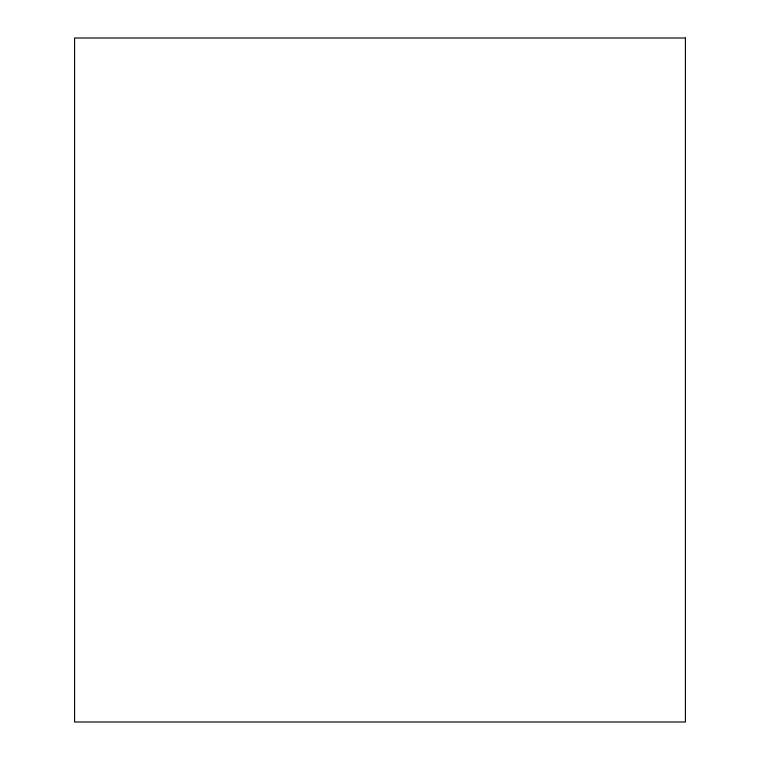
<?xml version="1.0" encoding="UTF-8"?>
<svg xmlns="http://www.w3.org/2000/svg" width="760" height="760" viewBox="0 0 760 760"><rect width="100%" height="100%" fill="white"/><g stroke="black" fill="none" stroke-linecap="round" stroke-linejoin="round"><path stroke-width="1.14" d="M685.406 38L74.594 38L74.594 722L685.406 722L685.406 38"/></g></svg>
